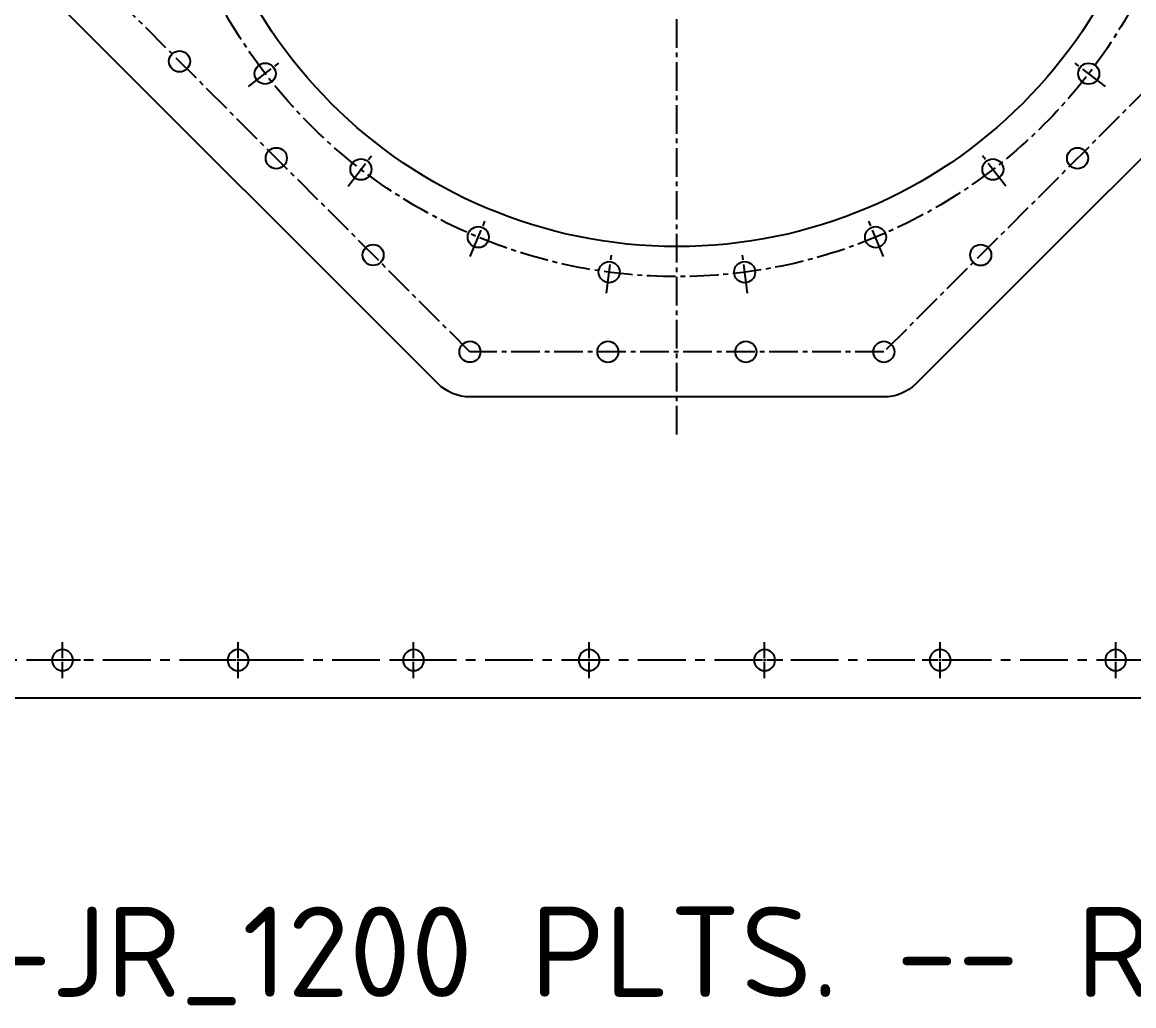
# Model space of a CAD drawing. Header units: millimetres. Extents: x -957 to 144159, y -39902 to 8508.
# Drawn here: x 50683 to 51422, y -19128 to -18474 of the extents above; entities that cross this region are included whole.
import ezdxf

# ---------------------------------------------------------------- set-up
doc = ezdxf.new("R2010")
doc.units = ezdxf.units.MM
doc.linetypes.add('CENTER', pattern=[50.8, 31.75, -6.35, 6.35, -6.35])
doc.linetypes.add('CENTER2', pattern=[28.575, 19.05, -3.175, 3.175, -3.175])
doc.layers.get('Defpoints').update_dxf_attribs({"color": 9})
for name, color, linetype in [('Bolt Holes', 7, 'Continuous'), ('CENTRELINE', 1, 'CENTER'), ('X 0001 M', 7, 'Continuous'), ('X 2001 M', 1, 'CENTER2')]:
    doc.layers.add(name, color=color, linetype=linetype)
doc.styles.add('BIT STD. 2.0', font='isocpeur.ttf', dxfattribs={"height": 2})

# ---------------------------------------------------------------- blocks, each defined once
blk = doc.blocks.new('*U73')
at = {"layer": 'CENTRELINE', "color": 0, "linetype": 'CENTER2', "transparency": 16777216}
for p, q in [((0, 1.4), (0, 12)), ((-12, 0), (-1.4, 0)), ((1.4, 0), (12, 0)), ((0, -12), (0, -1.4))]:
    blk.add_line(p, q, dxfattribs=at)
at = {"layer": 'CENTRELINE', "color": 0, "linetype": 'Continuous', "transparency": 16777216}
for p, q in [((-0.7, 0), (0.7, 0)), ((0, -0.7), (0, 0.7))]:
    blk.add_line(p, q, dxfattribs=at)
blk = doc.blocks.new('14mm DIA HOLE')
blk.add_circle((0, 0), 7)
at = {"layer": 'CENTRELINE', "linetype": 'CENTER2'}
blk.add_blockref('*U73', (0, 0), dxfattribs=at)
blk = doc.blocks.new('*U282')
blk.add_blockref('14mm DIA HOLE', (0, 0))
blk = doc.blocks.new('*U283')
at = {"layer": 'Bolt Holes', "color": 0, "linetype": 'ByBlock', "lineweight": -2, "transparency": 16777216}
for p in [(700.02, -1200), (816.69, -1200), (933.36, -1200), (1050.03, -1200), (1166.7, -1200), (1283.37, -1200), (1400.04, -1200)]:
    blk.add_blockref('*U282', p, dxfattribs=at)
blk = doc.blocks.new('*U141')
blk.add_line((-619.57, 0), (-2493.59, 0))
blk = doc.blocks.new('1200 DD (2101)')
at = {"layer": 'Defpoints', "color": 1, "linetype": 'CENTER'}
blk.add_lwpolyline([(0, -1200), (2450, -1200), (2450, 0), (0, 0)], close=True, dxfattribs=at)
blk.add_blockref('*U141', (2520, -1225))
at = {"layer": 'Bolt Holes'}
blk.add_blockref('*U283', (233.37, 0), dxfattribs=at)
blk = doc.blocks.new('A$C75773D2C')
at = {"layer": 'X 0001 M'}
blk.add_circle((0, 0), 7, dxfattribs=at)
at = {"layer": 'X 2001 M'}
blk.add_line((0, 14), (0, -14), dxfattribs=at)
blk = doc.blocks.new('A$C40320D08')
blk.add_circle((0, 0), 325)
at = {"layer": 'Defpoints'}
blk.add_lwpolyline([(-416.21, 158.79), (-158.79, 416.21, -0.198912), (-137.57, 425), (137.57, 425, -0.198912), (158.79, 416.21), (416.21, 158.79, -0.198912), (425, 137.57), (425, -137.57, -0.198912), (416.21, -158.79), (158.79, -416.21, -0.198912), (137.57, -425), (-137.57, -425, -0.198912), (-158.79, -416.21), (-416.21, -158.79, -0.198912), (-425, -137.57), (-425, 137.57, -0.198912)], format="xyb", close=True, dxfattribs=at)
at = {"layer": 'X 0001 M'}
for centre in [(-330.64, -201.93), (-266.29, -266.29), (266.29, -266.29), (-201.93, -330.64), (201.93, -330.64), (-137.57, -395), (-45.86, -395), (45.86, -395), (137.57, -395)]:
    blk.add_circle(centre, 7, dxfattribs=at)
at = {"layer": 'X 2001 M'}
blk.add_line((0, -450), (0, 450), dxfattribs=at)
blk.add_lwpolyline([(-395, 137.57), (-137.57, 395), (137.57, 395), (395, 137.57), (395, -137.57), (137.57, -395), (-137.57, -395), (-395, -137.57)], close=True, dxfattribs=at)
blk.add_circle((0, 0), 345, dxfattribs=at)
at = {"layer": 'X 0001 M'}
for p, rotation in [((-273.71, -210.02), 127.4999999999989), ((273.71, -210.02), 232.499999999999), ((-210.02, -273.71), 142.4999999999989), ((210.02, -273.71), 217.4999999999989), ((-132.03, -318.74), 157.499999999999), ((132.03, -318.74), 202.4999999999989), ((-45.03, -342.05), 172.4999999999989), ((45.03, -342.05), 187.4999999999988)]:
    blk.add_blockref('A$C75773D2C', p, dxfattribs=dict(at, rotation=rotation))
blk = doc.blocks.new('P9071900')
at = {"xscale": -1}
blk.add_blockref('1200 DD (2101)', (-30, -25), dxfattribs=at)
at = {"rotation": 359.993775271945}
blk.add_blockref('A$C40320D08', (-1255, -625), dxfattribs=at)

msp = doc.modelspace()

# ---------------------------------------------------------------- block references
msp.add_blockref('P9071900', (52372.8962, -17673.0305))

# ---------------------------------------------------------------- texts
at = {"insert": (49867.0153, -19061.9327), "char_height": 60, "attachment_point": 1, "style": 'BIT STD. 2.0'}
msp.add_mtext_dynamic_manual_height_columns('2.5mm DD (2101) S275-JR_1200 PLTS. -- RING 01', width=2428.286881, gutter_width=300, heights=[251.0997], dxfattribs=at)

doc.saveas('drawing.dxf')
